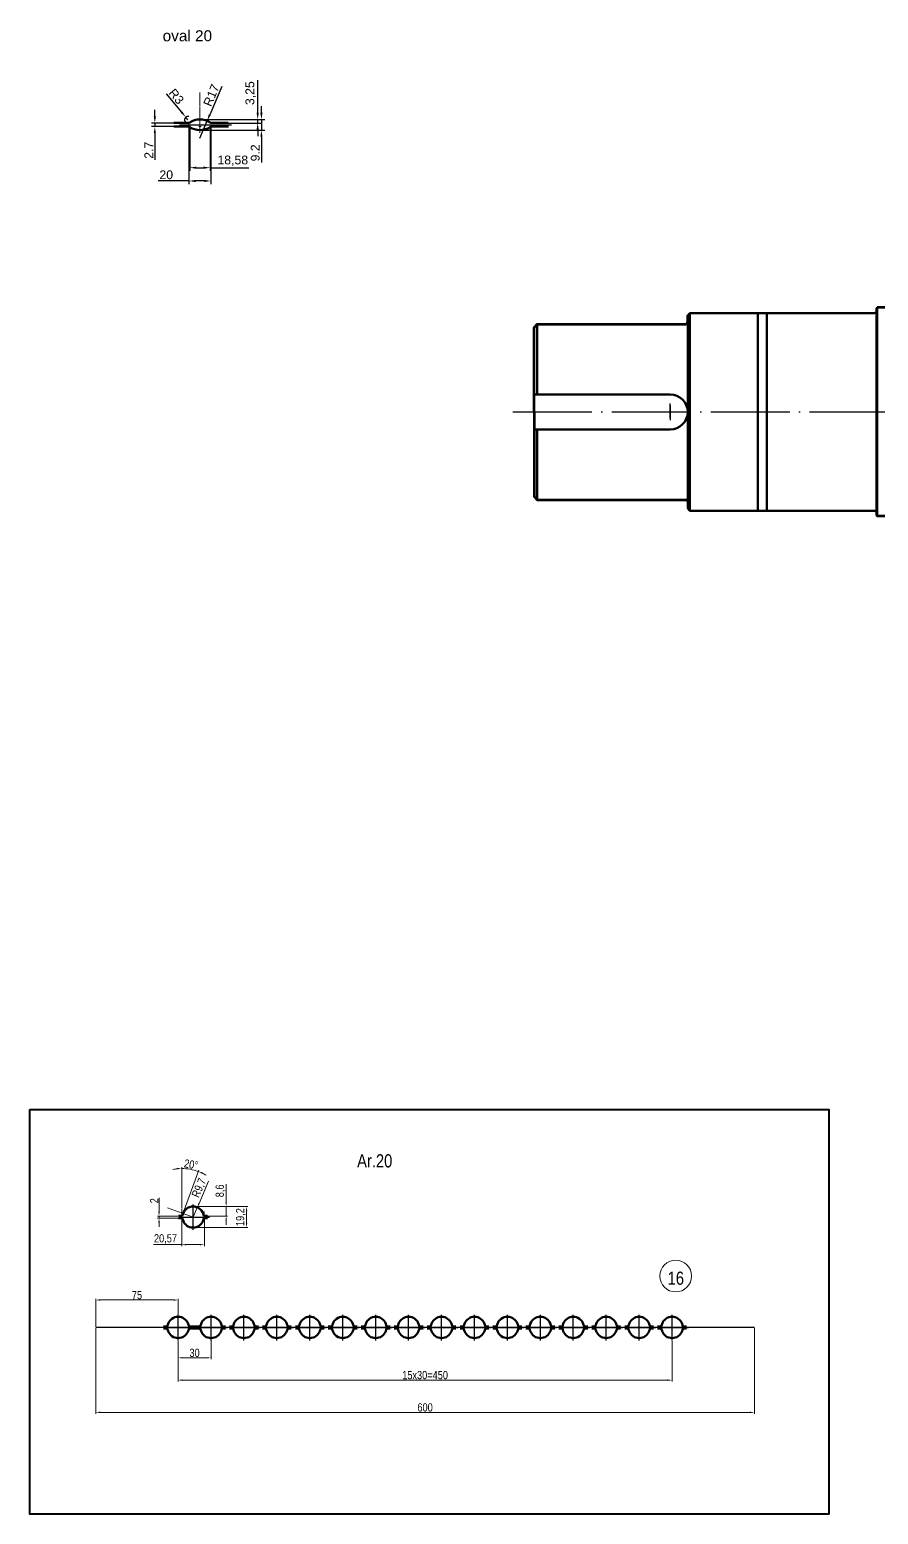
# Model space of a CAD drawing. Header units: millimetres. Extents: x -954 to 34898, y -2134 to 12006.
# Drawn here: x 4799 to 5572, y -717 to 635 of the extents above; entities that cross this region are included whole.
import ezdxf

# ---------------------------------------------------------------- set-up
doc = ezdxf.new("R2010")
doc.units = ezdxf.units.MM
doc.header["$LTSCALE"] = 3
doc.linetypes.add('ACAD_ISO04W100', pattern=[30, 24, -3, 0, -3])
for name, color, linetype, lineweight in [('Quota', 3, 'Continuous', 40), ('êîíòóðíàÿ', 7, 'Continuous', 53), ('контурная', 7, 'Continuous', 50), ('осевые', 1, 'ACAD_ISO04W100', 25), ('тонкая', 7, 'Continuous', 20), ('тонкий', 7, 'Continuous', 20)]:
    doc.layers.add(name, color=color, linetype=linetype, lineweight=lineweight)
doc.layers.add('осевая', color=4, linetype='Continuous')
doc.styles.add('s2v4', font='arial.ttf', dxfattribs={"height": 8})
doc.styles.add('s3v2.5', font='arial.ttf', dxfattribs={"width": 0.8, "height": 7.5})
doc.styles.add('s3v4', font='arial.ttf', dxfattribs={"width": 0.8, "height": 12})
doc.styles.get("Standard").update_dxf_attribs({"font": 'arial.ttf'})
doc.dimstyles.new('s2v4', dxfattribs={"dimtxt": 8, "dimasz": 6, "dimexe": 3, "dimexo": 0, "dimgap": 1.5, "dimtad": 1, "dimtxsty": 'Standard', "dimcen": 2.5, "dimadec": 0, "dimazin": 0, "dimtfac": 1, "dimtmove": 0, "dimatfit": 3, "dimfxl": 1, "dimarcsym": 0})
doc.dimstyles.new('s3v2.5', dxfattribs={"dimtxt": 7.5, "dimasz": 4, "dimexe": 1.25, "dimexo": 0.625, "dimtad": 1, "dimtxsty": 's3v2.5', "dimcen": 1.5, "dimclrd": 6, "dimclre": 256, "dimclrt": 1, "dimadec": 0, "dimazin": 0, "dimtfac": 1, "dimtmove": 0, "dimatfit": 3, "dimfxl": 1, "dimlwd": -1, "dimlwe": -1, "dimarcsym": 0})

# ---------------------------------------------------------------- blocks, each defined once
blk = doc.blocks.new('*D247')
at = {"layer": 'Defpoints', "color": 0, "transparency": 16777216}
for p in [(4944.1, 547.2), (4964.1, 547.2), (4944.1, 497.6)]:
    blk.add_point(p, dxfattribs=at)
at = {"layer": 'тонкий', "color": 0, "lineweight": -2, "transparency": 16777216}
for p, q in [((4944.1, 547.2), (4944.1, 494.6)), ((4964.1, 547.2), (4964.1, 494.6)), ((4944.1, 497.6), (4916.1, 497.6)), ((4958.1, 497.6), (4950.1, 497.6))]:
    blk.add_line(p, q, dxfattribs=at)
at = {"layer": 'тонкий', "color": 0, "transparency": 16777216}
for points in [[(4950.1, 498.6), (4950.1, 496.6), (4944.1, 497.6)], [(4958.1, 498.6), (4958.1, 496.6), (4964.1, 497.6)]]:
    blk.add_solid(points, dxfattribs=at)
at = {"layer": 'тонкий', "color": 0, "transparency": 16777216, "insert": (4923.4, 503.2), "char_height": 8, "attachment_point": 5}
blk.add_mtext('20', dxfattribs=at)
blk = doc.blocks.new('*D255')
at = {"layer": 'Defpoints', "color": 0, "transparency": 16777216}
for p in [(4954.1, 553.7), (4970.1, 550.4), (5006.7, 553.7)]:
    blk.add_point(p, dxfattribs=at)
at = {"layer": 'тонкий', "color": 0, "lineweight": -2, "transparency": 16777216}
for p, q in [((5006.7, 559.7), (5006.7, 589.5)), ((4954.1, 553.7), (5009.7, 553.7)), ((4970.1, 550.4), (5009.7, 550.4)), ((5006.7, 550.4), (5006.7, 553.7)), ((5006.7, 544.4), (5006.7, 538.4))]:
    blk.add_line(p, q, dxfattribs=at)
at = {"layer": 'тонкий', "color": 0, "transparency": 16777216}
for points in [[(5005.7, 559.7), (5007.7, 559.7), (5006.7, 553.7)], [(5005.7, 544.4), (5007.7, 544.4), (5006.7, 550.4)]]:
    blk.add_solid(points, dxfattribs=at)
at = {"layer": 'тонкий', "color": 0, "transparency": 16777216, "insert": (5000.3, 577.6), "char_height": 8, "attachment_point": 5, "rotation": 90}
blk.add_mtext('3,25', dxfattribs=at)
blk = doc.blocks.new('*D256')
at = {"layer": 'Defpoints', "color": 0, "transparency": 16777216}
for p in [(4954.1, 544), (4985.6, 553.7), (5010.1, 544)]:
    blk.add_point(p, dxfattribs=at)
at = {"layer": 'тонкий', "color": 0, "lineweight": -2, "transparency": 16777216}
for p, q in [((5010.1, 559.7), (5010.1, 565.7)), ((4954.1, 544), (5013.1, 544)), ((4985.6, 553.7), (5013.1, 553.7)), ((5010.1, 553.7), (5010.1, 544)), ((5010.1, 538), (5010.1, 514.5))]:
    blk.add_line(p, q, dxfattribs=at)
at = {"layer": 'тонкий', "color": 0, "transparency": 16777216}
for points in [[(5009.1, 559.7), (5011.1, 559.7), (5010.1, 553.7)], [(5009.1, 538), (5011.1, 538), (5010.1, 544)]]:
    blk.add_solid(points, dxfattribs=at)
at = {"layer": 'тонкий', "color": 0, "transparency": 16777216, "insert": (5004.5, 523.2), "char_height": 8, "attachment_point": 5, "rotation": 90}
blk.add_mtext('9.2', dxfattribs=at)
blk = doc.blocks.new('*D257')
at = {"layer": 'Defpoints', "color": 0, "transparency": 16777216}
for p in [(4913, 547.2), (4933.3, 550.4), (4933.3, 547.2)]:
    blk.add_point(p, dxfattribs=at)
at = {"layer": 'тонкий', "color": 0, "lineweight": -2, "transparency": 16777216}
for p, q in [((4913, 556.4), (4913, 562.4)), ((4933.3, 550.4), (4910, 550.4)), ((4933.3, 547.2), (4910, 547.2)), ((4913, 550.4), (4913, 547.2)), ((4913, 541.2), (4913, 516.8))]:
    blk.add_line(p, q, dxfattribs=at)
at = {"layer": 'тонкий', "color": 0, "transparency": 16777216}
for points in [[(4912, 556.4), (4914, 556.4), (4913, 550.4)], [(4912, 541.2), (4914, 541.2), (4913, 547.2)]]:
    blk.add_solid(points, dxfattribs=at)
at = {"layer": 'тонкий', "color": 0, "transparency": 16777216, "insert": (4907.5, 525.6), "char_height": 8, "attachment_point": 5, "rotation": 90}
blk.add_mtext('2.7', dxfattribs=at)
blk = doc.blocks.new('*D258')
at = {"layer": 'Defpoints', "color": 0, "transparency": 16777216}
for p in [(4960.7, 552.4), (4954.1, 536.7)]:
    blk.add_point(p, dxfattribs=at)
at = {"layer": 'тонкий', "color": 0, "lineweight": -2, "transparency": 16777216}
for p, q in [((4973.9, 583.8), (4963, 557.9)), ((4954.1, 536.7), (4960.7, 552.4))]:
    blk.add_line(p, q, dxfattribs=at)
at = {"layer": 'тонкий', "color": 0, "transparency": 16777216}
blk.add_solid([(4962.1, 558.3), (4963.9, 557.5), (4960.7, 552.4)], dxfattribs=at)
at = {"layer": 'тонкий', "color": 0, "transparency": 16777216, "insert": (4964.5, 575.7), "char_height": 8, "attachment_point": 5, "rotation": 67.1227}
blk.add_mtext('R17', dxfattribs=at)
blk = doc.blocks.new('*D259')
at = {"layer": 'Defpoints', "color": 0, "transparency": 16777216}
for p in [(4941.2, 555.7), (4943.1, 553.4)]:
    blk.add_point(p, dxfattribs=at)
at = {"layer": 'тонкий', "color": 0, "lineweight": -2, "transparency": 16777216}
for p, q in [((4923.2, 577), (4937.3, 560.3)), ((4943.1, 553.4), (4941.2, 555.7))]:
    blk.add_line(p, q, dxfattribs=at)
blk.add_arc((4943.1, 553.4), 3, 72.8875, 270, dxfattribs=at)
at = {"layer": 'тонкий', "color": 0, "transparency": 16777216}
blk.add_solid([(4938.1, 561), (4936.6, 559.7), (4941.2, 555.7)], dxfattribs=at)
at = {"layer": 'тонкий', "color": 0, "transparency": 16777216, "insert": (4932.6, 574.6), "char_height": 8, "attachment_point": 5, "rotation": 310.1832}
blk.add_mtext('R3', dxfattribs=at)
blk = doc.blocks.new('*D260')
at = {"layer": 'Defpoints', "color": 0, "transparency": 16777216}
for p in [(4944.8, 546.8), (4963.3, 546.8), (4963.3, 509.7)]:
    blk.add_point(p, dxfattribs=at)
at = {"layer": 'тонкий', "color": 0, "lineweight": -2, "transparency": 16777216}
for p, q in [((4944.8, 546.8), (4944.8, 506.7)), ((4963.3, 546.8), (4963.3, 506.7)), ((4950.8, 509.7), (4957.3, 509.7)), ((4963.3, 509.7), (4998.6, 509.7))]:
    blk.add_line(p, q, dxfattribs=at)
at = {"layer": 'тонкий', "color": 0, "transparency": 16777216}
for points in [[(4950.8, 510.7), (4950.8, 508.7), (4944.8, 509.7)], [(4957.3, 510.7), (4957.3, 508.7), (4963.3, 509.7)]]:
    blk.add_solid(points, dxfattribs=at)
at = {"layer": 'тонкий', "color": 0, "transparency": 16777216, "insert": (4984, 516), "char_height": 8, "attachment_point": 5}
blk.add_mtext('18,58', dxfattribs=at)
blk = doc.blocks.new('*D657')
at = {"layer": 'Defpoints', "color": 0, "transparency": 16777216}
for p in [(4859.2, -521.7), (4859.2, -546.7), (4934.2, -542.6)]:
    blk.add_point(p, dxfattribs=at)
at = {"layer": 'тонкая', "transparency": 16777216}
for p, q in [((4859.2, -546.1), (4859.2, -520.5)), ((4934.2, -542), (4934.2, -520.5))]:
    blk.add_line(p, q, dxfattribs=at)
at = {"layer": 'тонкая', "color": 6, "transparency": 16777216}
blk.add_line((4930.2, -521.7), (4863.2, -521.7), dxfattribs=at)
for points in [[(4863.2, -521.1), (4863.2, -522.4), (4859.2, -521.7)], [(4930.2, -521.1), (4930.2, -522.4), (4934.2, -521.7)]]:
    blk.add_solid(points, dxfattribs=at)
at = {"layer": 'тонкая', "color": 1, "transparency": 16777216, "insert": (4896.7, -517.3), "char_height": 7.5, "attachment_point": 5, "style": 's3v2.5'}
blk.add_mtext('75', dxfattribs=at)
blk = doc.blocks.new('*D658')
at = {"layer": 'Defpoints', "color": 0, "transparency": 16777216}
for p in [(4934.2, -558.5), (5384.2, -558.5), (5384.2, -594.7)]:
    blk.add_point(p, dxfattribs=at)
at = {"layer": 'тонкая', "transparency": 16777216}
for p, q in [((4934.2, -559.1), (4934.2, -596)), ((5384.2, -559.1), (5384.2, -596))]:
    blk.add_line(p, q, dxfattribs=at)
at = {"layer": 'тонкая', "color": 6, "transparency": 16777216}
blk.add_line((4938.2, -594.7), (5380.2, -594.7), dxfattribs=at)
for points in [[(4938.2, -594), (4938.2, -595.4), (4934.2, -594.7)], [(5380.2, -594), (5380.2, -595.4), (5384.2, -594.7)]]:
    blk.add_solid(points, dxfattribs=at)
at = {"layer": 'тонкая', "color": 1, "transparency": 16777216, "insert": (5159.2, -590.2), "char_height": 7.5, "attachment_point": 5, "style": 's3v2.5'}
blk.add_mtext('15x30=450', dxfattribs=at)
blk = doc.blocks.new('*D659')
at = {"layer": 'Defpoints', "color": 0, "transparency": 16777216}
for p in [(4859.2, -546.7), (5459.2, -546.7), (5459.2, -624.1)]:
    blk.add_point(p, dxfattribs=at)
at = {"layer": 'тонкая', "transparency": 16777216}
for p, q in [((4859.2, -547.4), (4859.2, -625.3)), ((5459.2, -547.4), (5459.2, -625.3))]:
    blk.add_line(p, q, dxfattribs=at)
at = {"layer": 'тонкая', "color": 6, "transparency": 16777216}
blk.add_line((4863.2, -624.1), (5455.2, -624.1), dxfattribs=at)
for points in [[(4863.2, -623.4), (4863.2, -624.7), (4859.2, -624.1)], [(5455.2, -623.4), (5455.2, -624.7), (5459.2, -624.1)]]:
    blk.add_solid(points, dxfattribs=at)
at = {"layer": 'тонкая', "color": 1, "transparency": 16777216, "insert": (5159.2, -619.6), "char_height": 7.5, "attachment_point": 5, "style": 's3v2.5'}
blk.add_mtext('600', dxfattribs=at)
blk = doc.blocks.new('*D663')
at = {"layer": 'Defpoints', "color": 0, "transparency": 16777216}
for p in [(4954.4, -436.6), (4960, -445.2), (4978, -445.2)]:
    blk.add_point(p, dxfattribs=at)
at = {"layer": 'тонкая', "color": 6, "transparency": 16777216}
for p, q in [((4978, -432.6), (4978, -416.2)), ((4978, -445.2), (4978, -436.6)), ((4978, -449.2), (4978, -453.2))]:
    blk.add_line(p, q, dxfattribs=at)
at = {"layer": 'тонкая', "transparency": 16777216}
for p, q in [((4955.1, -436.6), (4979.2, -436.6)), ((4960.6, -445.2), (4979.2, -445.2))]:
    blk.add_line(p, q, dxfattribs=at)
at = {"layer": 'тонкая', "color": 6, "transparency": 16777216}
for points in [[(4977.3, -432.6), (4978.6, -432.6), (4978, -436.6)], [(4977.3, -449.2), (4978.6, -449.2), (4978, -445.2)]]:
    blk.add_solid(points, dxfattribs=at)
at = {"layer": 'тонкая', "color": 1, "transparency": 16777216, "insert": (4972.8, -422.3), "char_height": 7.5, "attachment_point": 5, "rotation": 90, "style": 's3v2.5'}
blk.add_mtext('8,6', dxfattribs=at)
blk = doc.blocks.new('*D664')
at = {"layer": 'Defpoints', "color": 0, "transparency": 16777216}
for p in [(4947.8, -436.6), (4947.8, -455.8), (4996.6, -455.8)]:
    blk.add_point(p, dxfattribs=at)
at = {"layer": 'тонкая', "transparency": 16777216}
for p, q in [((4948.4, -436.6), (4997.8, -436.6)), ((4948.4, -455.8), (4997.8, -455.8))]:
    blk.add_line(p, q, dxfattribs=at)
at = {"layer": 'тонкая', "color": 6, "transparency": 16777216}
blk.add_line((4996.6, -440.6), (4996.6, -451.8), dxfattribs=at)
for points in [[(4995.9, -440.6), (4997.2, -440.6), (4996.6, -436.6)], [(4995.9, -451.8), (4997.2, -451.8), (4996.6, -455.8)]]:
    blk.add_solid(points, dxfattribs=at)
at = {"layer": 'тонкая', "color": 1, "transparency": 16777216, "insert": (4991.4, -446.2), "char_height": 7.5, "attachment_point": 5, "rotation": 90, "style": 's3v2.5'}
blk.add_mtext('19,2', dxfattribs=at)
blk = doc.blocks.new('*D666')
at = {"layer": 'Defpoints', "color": 0, "transparency": 16777216}
for p in [(4934.7, -445.2), (4916.8, -447.2), (4935.6, -447.2)]:
    blk.add_point(p, dxfattribs=at)
at = {"layer": 'тонкая', "color": 6, "transparency": 16777216}
for p, q in [((4916.8, -441.2), (4916.8, -428.7)), ((4916.8, -447.2), (4916.8, -445.2)), ((4916.8, -451.2), (4916.8, -455.2))]:
    blk.add_line(p, q, dxfattribs=at)
at = {"layer": 'тонкая', "transparency": 16777216}
for p, q in [((4934, -445.2), (4915.5, -445.2)), ((4935, -447.2), (4915.5, -447.2))]:
    blk.add_line(p, q, dxfattribs=at)
at = {"layer": 'тонкая', "color": 6, "transparency": 16777216}
for points in [[(4916.1, -441.2), (4917.5, -441.2), (4916.8, -445.2)], [(4916.1, -451.2), (4917.5, -451.2), (4916.8, -447.2)]]:
    blk.add_solid(points, dxfattribs=at)
at = {"layer": 'тонкая', "color": 1, "transparency": 16777216, "insert": (4912.4, -431.3), "char_height": 7.5, "attachment_point": 5, "rotation": 90, "style": 's3v2.5'}
blk.add_mtext('2', dxfattribs=at)
blk = doc.blocks.new('*D667')
at = {"layer": 'Defpoints', "color": 0, "transparency": 16777216}
for p in [(4947.8, -446.3), (4951.7, -437.4)]:
    blk.add_point(p, dxfattribs=at)
at = {"layer": 'тонкая', "color": 6, "transparency": 16777216}
for p, q in [((4962, -413.6), (4953.3, -433.7)), ((4947.8, -446.3), (4951.7, -437.4))]:
    blk.add_line(p, q, dxfattribs=at)
blk.add_solid([(4952.7, -433.4), (4953.9, -434), (4951.7, -437.4)], dxfattribs=at)
at = {"layer": 'тонкая', "color": 1, "transparency": 16777216, "insert": (4953.7, -419.8), "char_height": 7.5, "attachment_point": 5, "rotation": 66.4971, "style": 's3v2.5'}
blk.add_mtext('R9,7', dxfattribs=at)
blk = doc.blocks.new('*D665')
at = {"layer": 'Defpoints', "color": 0, "transparency": 16777216}
for p in [(4937.5, -446.2), (4958.1, -446.2), (4937.5, -471.3)]:
    blk.add_point(p, dxfattribs=at)
at = {"layer": 'тонкая', "transparency": 16777216}
for p, q in [((4937.5, -446.8), (4937.5, -472.6)), ((4958.1, -446.8), (4958.1, -472.6))]:
    blk.add_line(p, q, dxfattribs=at)
at = {"layer": 'тонкая', "color": 6, "transparency": 16777216}
for p, q in [((4937.5, -471.3), (4911.9, -471.3)), ((4954.1, -471.3), (4941.5, -471.3))]:
    blk.add_line(p, q, dxfattribs=at)
for points in [[(4941.5, -470.7), (4941.5, -472), (4937.5, -471.3)], [(4954.1, -470.7), (4954.1, -472), (4958.1, -471.3)]]:
    blk.add_solid(points, dxfattribs=at)
at = {"layer": 'тонкая', "color": 1, "transparency": 16777216, "insert": (4922.7, -466.2), "char_height": 7.5, "attachment_point": 5, "style": 's3v2.5'}
blk.add_mtext('20,57', dxfattribs=at)
blk = doc.blocks.new('*D668')
at = {"layer": 'Defpoints', "color": 0, "transparency": 16777216}
for p in [(4947.7, -403.1), (4937.5, -438.3), (4937.5, -446.2), (4937.9, -445.2), (4938.7, -442.9)]:
    blk.add_point(p, dxfattribs=at)
at = {"layer": 'тонкая', "transparency": 16777216}
for p, q in [((4937.5, -437.7), (4937.5, -400.7)), ((4938.9, -442.3), (4953.1, -403.4))]:
    blk.add_line(p, q, dxfattribs=at)
at = {"layer": 'тонкая', "color": 6, "transparency": 16777216}
for start, end in [(95.1859, 100.3719), (70, 90), (59.6281, 64.8141)]:
    blk.add_arc((4937.5, -446.2), 44.2, start, end, dxfattribs=at)
for points in [[(4933.5, -401.5), (4933.5, -402.8), (4937.5, -401.9)], [(4956.1, -406.8), (4956.6, -405.5), (4952.6, -404.6)]]:
    blk.add_solid(points, dxfattribs=at)
at = {"layer": 'тонкая', "color": 1, "transparency": 16777216, "insert": (4946, -398.2), "char_height": 7.5, "attachment_point": 5, "rotation": 350, "style": 's3v2.5'}
blk.add_mtext('20°', dxfattribs=at)
blk = doc.blocks.new('*D669')
at = {"layer": 'Defpoints', "color": 0, "transparency": 16777216}
for p in [(4964.2, -553), (4934.2, -563.6), (4934.2, -574.4)]:
    blk.add_point(p, dxfattribs=at)
at = {"layer": 'тонкая', "transparency": 16777216}
for p, q in [((4964.2, -553.6), (4964.2, -575.6)), ((4934.2, -564.2), (4934.2, -575.6))]:
    blk.add_line(p, q, dxfattribs=at)
at = {"layer": 'тонкая', "color": 6, "transparency": 16777216}
blk.add_line((4960.2, -574.4), (4938.2, -574.4), dxfattribs=at)
for points in [[(4938.2, -573.7), (4938.2, -575), (4934.2, -574.4)], [(4960.2, -573.7), (4960.2, -575), (4964.2, -574.4)]]:
    blk.add_solid(points, dxfattribs=at)
at = {"layer": 'тонкая', "color": 1, "transparency": 16777216, "insert": (4949.2, -569.9), "char_height": 7.5, "attachment_point": 5, "style": 's3v2.5'}
blk.add_mtext('30', dxfattribs=at)

msp = doc.modelspace()

# ---------------------------------------------------------------- linework, layer by layer
at = {"layer": 'Quota'}
msp.add_lwpolyline([(4798.988, -348.105), (5527.001, -348.105), (5527.001, -716.919), (4798.988, -716.919)], close=True, dxfattribs=at)
at = {"layer": 'êîíòóðíàÿ'}
for points in [[(5630.449, 407.245, -0.41421356), (5605.449, 382.245), (5570.949, 382.245)], [(5258.449, 287.245), (5258.449, 364.245), (5261.449, 367.245), (5396.449, 367.245, 0.41421356), (5398.449, 369.245), (5398.449, 375.245)], [(5258.449, 287.245), (5258.449, 210.245), (5261.449, 207.245), (5396.449, 207.245, -0.41421356), (5398.449, 205.245), (5398.449, 199.252)], [(5630.449, 167.245, 0.41421356), (5605.449, 192.245), (5570.949, 192.245)]]:
    msp.add_lwpolyline(points, format="xyb", dxfattribs=at)
msp.add_lwpolyline([(5570.449, 380.245), (5570.449, 195.252)], dxfattribs=at)
at = {"layer": 'контурная'}
for p, q in [((4930.362, 550.439), (4943.128, 550.439)), ((4930.362, 547.239), (4943.128, 547.239)), ((4964.986, 550.439), (4979.817, 550.439)), ((4964.986, 547.239), (4980.071, 547.239)), ((5570.449, 381.745), (5570.949, 382.245)), ((5570.449, 380.245), (5570.449, 381.745)), ((5570.949, 382.245), (5570.949, 192.245)), ((5261.449, 367.245), (5261.449, 303.245)), ((5398.449, 375.245), (5400.449, 377.245)), ((5398.449, 369.245), (5398.449, 287.245)), ((5568.449, 377.245), (5400.449, 377.245)), ((5400.449, 377.245), (5400.449, 197.252)), ((5425.449, 377.245), (5458.449, 377.245)), ((5431.774, 377.245), (5464.774, 377.245)), ((5453.393, 377.245), (5461.393, 377.245)), ((5462.449, 377.245), (5462.449, 292.245)), ((5462.449, 377.245), (5470.449, 377.245)), ((5464.774, 377.245), (5472.774, 377.245)), ((5470.449, 377.245), (5470.449, 292.245)), ((5382.449, 303.245), (5258.449, 303.245)), ((5398.449, 205.245), (5398.449, 287.245)), ((5462.449, 197.252), (5462.449, 292.245)), ((5470.449, 197.252), (5470.449, 292.245)), ((5382.449, 271.245), (5258.449, 271.245)), ((5261.449, 207.245), (5261.449, 271.245)), ((5398.449, 199.252), (5400.449, 197.252)), ((5400.449, 197.252), (5568.449, 197.252)), ((5570.449, 195.252), (5570.449, 192.745)), ((5570.449, 192.745), (5570.949, 192.245)), ((4934.65, -445.154), (4937.877, -445.154)), ((4937.877, -445.154), (4938.684, -442.937)), ((4957.721, -445.154), (4956.914, -442.937)), ((4960.947, -445.154), (4957.721, -445.154)), ((4934.65, -447.154), (4937.877, -447.154)), ((4937.877, -447.154), (4938.684, -449.372)), ((4957.721, -447.154), (4956.914, -449.372)), ((4960.947, -447.154), (4957.721, -447.154)), ((4921.043, -545.726), (4924.233, -545.726)), ((4921.043, -547.726), (4924.233, -547.726)), ((4924.233, -545.726), (4925.077, -543.408)), ((4924.233, -547.726), (4925.077, -550.043)), ((4944.15, -545.726), (4943.307, -543.408)), ((4944.15, -547.726), (4943.307, -550.043)), ((4944.15, -545.726), (4954.233, -545.726)), ((4947.34, -545.726), (4944.15, -545.726)), ((4944.15, -547.726), (4954.233, -547.726)), ((4947.34, -547.726), (4944.15, -547.726)), ((4954.233, -545.726), (4955.077, -543.408)), ((4954.233, -547.726), (4955.077, -550.043)), ((4974.15, -545.726), (4973.307, -543.408)), ((4974.15, -547.726), (4973.307, -550.043)), ((4977.34, -545.726), (4974.15, -545.726)), ((4977.34, -547.726), (4974.15, -547.726)), ((4981.043, -545.726), (4984.233, -545.726)), ((4981.043, -547.726), (4984.233, -547.726)), ((4984.233, -545.726), (4985.077, -543.408)), ((4984.233, -547.726), (4985.077, -550.043)), ((5004.15, -545.726), (5003.307, -543.408)), ((5004.15, -547.726), (5003.307, -550.043)), ((5007.34, -545.726), (5004.15, -545.726)), ((5007.34, -547.726), (5004.15, -547.726)), ((5011.043, -545.726), (5014.233, -545.726)), ((5011.043, -547.726), (5014.233, -547.726)), ((5014.233, -545.726), (5015.077, -543.408)), ((5014.233, -547.726), (5015.077, -550.043)), ((5034.15, -545.726), (5033.307, -543.408)), ((5034.15, -547.726), (5033.307, -550.043)), ((5037.34, -545.726), (5034.15, -545.726)), ((5037.34, -547.726), (5034.15, -547.726)), ((5041.043, -545.726), (5044.233, -545.726)), ((5041.043, -547.726), (5044.233, -547.726)), ((5044.233, -545.726), (5045.077, -543.408)), ((5044.233, -547.726), (5045.077, -550.043)), ((5064.15, -545.726), (5063.307, -543.408)), ((5064.15, -547.726), (5063.307, -550.043)), ((5067.34, -545.726), (5064.15, -545.726)), ((5067.34, -547.726), (5064.15, -547.726)), ((5071.043, -545.726), (5074.233, -545.726)), ((5071.043, -547.726), (5074.233, -547.726)), ((5074.233, -545.726), (5075.077, -543.408)), ((5074.233, -547.726), (5075.077, -550.043)), ((5094.15, -545.726), (5093.307, -543.408)), ((5094.15, -547.726), (5093.307, -550.043)), ((5097.34, -545.726), (5094.15, -545.726)), ((5097.34, -547.726), (5094.15, -547.726)), ((5101.043, -545.726), (5104.233, -545.726)), ((5101.043, -547.726), (5104.233, -547.726)), ((5104.233, -545.726), (5105.077, -543.408)), ((5104.233, -547.726), (5105.077, -550.043)), ((5124.15, -545.726), (5123.307, -543.408)), ((5124.15, -547.726), (5123.307, -550.043)), ((5127.34, -545.726), (5124.15, -545.726)), ((5127.34, -547.726), (5124.15, -547.726)), ((5131.043, -545.726), (5134.233, -545.726)), ((5131.043, -547.726), (5134.233, -547.726)), ((5134.233, -545.726), (5135.077, -543.408)), ((5134.233, -547.726), (5135.077, -550.043)), ((5154.15, -545.726), (5153.307, -543.408)), ((5154.15, -547.726), (5153.307, -550.043)), ((5157.34, -545.726), (5154.15, -545.726)), ((5157.34, -547.726), (5154.15, -547.726)), ((5161.043, -545.726), (5164.233, -545.726)), ((5161.043, -547.726), (5164.233, -547.726)), ((5164.233, -545.726), (5165.077, -543.408)), ((5164.233, -547.726), (5165.077, -550.043)), ((5184.15, -545.726), (5183.307, -543.408)), ((5184.15, -547.726), (5183.307, -550.043)), ((5187.34, -545.726), (5184.15, -545.726)), ((5187.34, -547.726), (5184.15, -547.726)), ((5191.043, -545.726), (5194.233, -545.726)), ((5191.043, -547.726), (5194.233, -547.726)), ((5194.233, -545.726), (5195.077, -543.408)), ((5194.233, -547.726), (5195.077, -550.043)), ((5214.15, -545.726), (5213.307, -543.408)), ((5214.15, -547.726), (5213.307, -550.043)), ((5217.34, -545.726), (5214.15, -545.726)), ((5217.34, -547.726), (5214.15, -547.726)), ((5221.043, -545.726), (5224.233, -545.726)), ((5221.043, -547.726), (5224.233, -547.726)), ((5224.233, -545.726), (5225.077, -543.408)), ((5224.233, -547.726), (5225.077, -550.043)), ((5244.15, -545.726), (5243.307, -543.408)), ((5244.15, -547.726), (5243.307, -550.043)), ((5247.34, -545.726), (5244.15, -545.726)), ((5247.34, -547.726), (5244.15, -547.726)), ((5251.043, -545.726), (5254.233, -545.726)), ((5251.043, -547.726), (5254.233, -547.726)), ((5254.233, -545.726), (5255.077, -543.408)), ((5254.233, -547.726), (5255.077, -550.043)), ((5274.15, -545.726), (5273.307, -543.408)), ((5274.15, -547.726), (5273.307, -550.043)), ((5277.34, -545.726), (5274.15, -545.726)), ((5277.34, -547.726), (5274.15, -547.726)), ((5281.043, -545.726), (5284.233, -545.726)), ((5281.043, -547.726), (5284.233, -547.726)), ((5284.233, -545.726), (5285.077, -543.408)), ((5284.233, -547.726), (5285.077, -550.043)), ((5304.15, -545.726), (5303.307, -543.408)), ((5304.15, -547.726), (5303.307, -550.043)), ((5307.34, -545.726), (5304.15, -545.726)), ((5307.34, -547.726), (5304.15, -547.726)), ((5311.043, -545.726), (5314.233, -545.726)), ((5311.043, -547.726), (5314.233, -547.726)), ((5314.233, -545.726), (5315.077, -543.408)), ((5314.233, -547.726), (5315.077, -550.043)), ((5334.15, -545.726), (5333.307, -543.408)), ((5334.15, -547.726), (5333.307, -550.043)), ((5337.34, -545.726), (5334.15, -545.726)), ((5337.34, -547.726), (5334.15, -547.726)), ((5341.043, -545.726), (5344.233, -545.726)), ((5341.043, -547.726), (5344.233, -547.726)), ((5344.233, -545.726), (5345.077, -543.408)), ((5344.233, -547.726), (5345.077, -550.043)), ((5364.15, -545.726), (5363.307, -543.408)), ((5364.15, -547.726), (5363.307, -550.043)), ((5367.34, -545.726), (5364.15, -545.726)), ((5367.34, -547.726), (5364.15, -547.726)), ((5371.043, -545.726), (5374.233, -545.726)), ((5371.043, -547.726), (5374.233, -547.726)), ((5374.233, -545.726), (5375.077, -543.408)), ((5374.233, -547.726), (5375.077, -550.043)), ((5394.15, -545.726), (5393.307, -543.408)), ((5394.15, -547.726), (5393.307, -550.043)), ((5397.34, -545.726), (5394.15, -545.726)), ((5397.34, -547.726), (5394.15, -547.726))]:
    msp.add_line(p, q, dxfattribs=at)
for centre, radius, start, end in [((4943.128, 553.439), 3, 270, 303.12294), ((4943.128, 544.239), 3, 56.87706, 90), ((4954.057, 536.689), 17, 56.87706, 123.12294), ((4954.057, 560.989), 17, 236.87706, 303.12294), ((4964.986, 553.439), 3, 236.87706, 270), ((4964.986, 544.239), 3, 90, 123.12294), ((5568.449, 379.245), 2, 270, 0), ((5382.449, 287.245), 16, 0, 90), ((5382.449, 287.245), 16, 270, 0), ((5568.449, 195.252), 2, 0, 90), ((4947.799, -446.254), 9.7, 20, 160), ((4947.799, -446.054), 9.7, 200, 340), ((4934.192, -546.726), 9.7, 20, 160), ((4964.192, -546.726), 9.7, 20, 160), ((4994.192, -546.726), 9.7, 20, 160), ((5024.192, -546.726), 9.7, 20, 160), ((5054.192, -546.726), 9.7, 20, 160), ((5084.192, -546.726), 9.7, 20, 160), ((5114.192, -546.726), 9.7, 20, 160), ((5144.192, -546.726), 9.7, 20, 160), ((5174.192, -546.726), 9.7, 20, 160), ((5204.192, -546.726), 9.7, 20, 160), ((5234.192, -546.726), 9.7, 20, 160), ((5264.192, -546.726), 9.7, 20, 160), ((5294.192, -546.726), 9.7, 20, 160), ((5324.192, -546.726), 9.7, 20, 160), ((5354.192, -546.726), 9.7, 20, 160), ((5384.192, -546.726), 9.7, 20, 160), ((4934.192, -546.726), 9.7, 200, 340), ((4964.192, -546.726), 9.7, 200, 340), ((4994.192, -546.726), 9.7, 200, 340), ((5024.192, -546.726), 9.7, 200, 340), ((5054.192, -546.726), 9.7, 200, 340), ((5084.192, -546.726), 9.7, 200, 340), ((5114.192, -546.726), 9.7, 200, 340), ((5144.192, -546.726), 9.7, 200, 340), ((5174.192, -546.726), 9.7, 200, 340), ((5204.192, -546.726), 9.7, 200, 340), ((5234.192, -546.726), 9.7, 200, 340), ((5264.192, -546.726), 9.7, 200, 340), ((5294.192, -546.726), 9.7, 200, 340), ((5324.192, -546.726), 9.7, 200, 340), ((5354.192, -546.726), 9.7, 200, 340), ((5384.192, -546.726), 9.7, 200, 340)]:
    msp.add_arc(centre, radius, start, end, dxfattribs=at)
at = {"layer": 'осевая'}
for p, q in [((4934.634, -446.154), (4962.879, -446.154)), ((4947.799, -457.893), (4947.799, -434.748)), ((4934.192, -558.298), (4934.192, -535.153)), ((4934.192, -558.298), (4934.192, -535.153)), ((4934.192, -558.464), (4934.192, -535.319)), ((4964.192, -558.298), (4964.192, -535.153)), ((4964.192, -558.464), (4964.192, -535.319)), ((4994.192, -558.298), (4994.192, -535.153)), ((4994.192, -558.464), (4994.192, -535.319)), ((5024.192, -558.298), (5024.192, -535.153)), ((5024.192, -558.464), (5024.192, -535.319)), ((5054.192, -558.298), (5054.192, -535.153)), ((5054.192, -558.464), (5054.192, -535.319)), ((5084.192, -558.298), (5084.192, -535.153)), ((5084.192, -558.464), (5084.192, -535.319)), ((5114.192, -558.298), (5114.192, -535.153)), ((5114.192, -558.464), (5114.192, -535.319)), ((5144.192, -558.298), (5144.192, -535.153)), ((5144.192, -558.464), (5144.192, -535.319)), ((5174.192, -558.298), (5174.192, -535.153)), ((5174.192, -558.464), (5174.192, -535.319)), ((5204.192, -558.298), (5204.192, -535.153)), ((5204.192, -558.464), (5204.192, -535.319)), ((5234.192, -558.298), (5234.192, -535.153)), ((5234.192, -558.464), (5234.192, -535.319)), ((5264.192, -558.298), (5264.192, -535.153)), ((5264.192, -558.464), (5264.192, -535.319)), ((5294.192, -558.298), (5294.192, -535.153)), ((5294.192, -558.464), (5294.192, -535.319)), ((5324.192, -558.298), (5324.192, -535.153)), ((5324.192, -558.464), (5324.192, -535.319)), ((5354.192, -558.298), (5354.192, -535.153)), ((5354.192, -558.464), (5354.192, -535.319)), ((5384.192, -558.298), (5384.192, -535.153)), ((5384.192, -558.464), (5384.192, -535.319)), ((5459.189, -546.726), (4859.189, -546.726)), ((4921.027, -546.726), (4949.272, -546.726)), ((4951.027, -546.726), (4979.272, -546.726)), ((4981.027, -546.726), (5009.272, -546.726)), ((5011.027, -546.726), (5039.272, -546.726)), ((5041.027, -546.726), (5069.272, -546.726)), ((5071.027, -546.726), (5099.272, -546.726)), ((5101.027, -546.726), (5129.272, -546.726)), ((5131.027, -546.726), (5159.272, -546.726)), ((5161.027, -546.726), (5189.272, -546.726)), ((5191.027, -546.726), (5219.272, -546.726)), ((5221.027, -546.726), (5249.272, -546.726)), ((5251.027, -546.726), (5279.272, -546.726)), ((5281.027, -546.726), (5309.272, -546.726)), ((5311.027, -546.726), (5339.272, -546.726)), ((5341.027, -546.726), (5369.272, -546.726)), ((5371.027, -546.726), (5399.272, -546.726))]:
    msp.add_line(p, q, dxfattribs=at)
at = {"layer": 'осевые'}
for p, q in [((4935.513, 548.839), (4982.915, 548.839)), ((5239.192, 287.245), (6577.07, 287.245)), ((5382.449, 281.161), (5382.449, 294.832)), ((5382.449, 293.328), (5382.449, 279.657))]:
    msp.add_line(p, q, dxfattribs=at)
at = {"layer": 'тонкая'}
for p, q in [((4952.973, 547.239), (4955.273, 547.239)), ((4947.799, -446.154), (4924.507, -437.677)), ((4937.513, -446.154), (4937.513, -438.292)), ((4937.513, -446.154), (4937.84, -445.254)), ((4937.513, -446.154), (4937.84, -447.054)), ((4958.085, -446.154), (4957.757, -445.254)), ((4958.085, -446.154), (4957.757, -447.054)), ((4958.085, -446.154), (4958.085, -441.184)), ((4923.869, -546.726), (4924.233, -545.726)), ((4923.869, -546.726), (4924.465, -548.364)), ((4944.514, -546.726), (4943.918, -548.364)), ((4944.514, -546.726), (4944.15, -545.726)), ((4953.869, -546.726), (4954.233, -545.726)), ((4953.869, -546.726), (4954.465, -548.364)), ((4974.514, -546.726), (4973.918, -548.364)), ((4974.514, -546.726), (4974.15, -545.726)), ((4983.869, -546.726), (4984.233, -545.726)), ((4983.869, -546.726), (4984.465, -548.364)), ((5004.514, -546.726), (5003.918, -548.364)), ((5004.514, -546.726), (5004.15, -545.726)), ((5013.869, -546.726), (5014.233, -545.726)), ((5013.869, -546.726), (5014.465, -548.364)), ((5034.514, -546.726), (5033.918, -548.364)), ((5034.514, -546.726), (5034.15, -545.726)), ((5043.869, -546.726), (5044.233, -545.726)), ((5043.869, -546.726), (5044.465, -548.364)), ((5064.514, -546.726), (5063.918, -548.364)), ((5064.514, -546.726), (5064.15, -545.726)), ((5073.869, -546.726), (5074.233, -545.726)), ((5073.869, -546.726), (5074.465, -548.364)), ((5094.514, -546.726), (5093.918, -548.364)), ((5094.514, -546.726), (5094.15, -545.726)), ((5103.869, -546.726), (5104.233, -545.726)), ((5103.869, -546.726), (5104.465, -548.364)), ((5124.514, -546.726), (5123.918, -548.364)), ((5124.514, -546.726), (5124.15, -545.726)), ((5133.869, -546.726), (5134.233, -545.726)), ((5133.869, -546.726), (5134.465, -548.364)), ((5154.514, -546.726), (5153.918, -548.364)), ((5154.514, -546.726), (5154.15, -545.726)), ((5163.869, -546.726), (5164.233, -545.726)), ((5163.869, -546.726), (5164.465, -548.364)), ((5184.514, -546.726), (5183.918, -548.364)), ((5184.514, -546.726), (5184.15, -545.726)), ((5193.869, -546.726), (5194.233, -545.726)), ((5193.869, -546.726), (5194.465, -548.364)), ((5214.514, -546.726), (5213.918, -548.364)), ((5214.514, -546.726), (5214.15, -545.726)), ((5223.869, -546.726), (5224.233, -545.726)), ((5223.869, -546.726), (5224.465, -548.364)), ((5244.514, -546.726), (5243.918, -548.364)), ((5244.514, -546.726), (5244.15, -545.726)), ((5253.869, -546.726), (5254.233, -545.726)), ((5253.869, -546.726), (5254.465, -548.364)), ((5274.514, -546.726), (5273.918, -548.364)), ((5274.514, -546.726), (5274.15, -545.726)), ((5283.869, -546.726), (5284.233, -545.726)), ((5283.869, -546.726), (5284.465, -548.364)), ((5304.514, -546.726), (5303.918, -548.364)), ((5304.514, -546.726), (5304.15, -545.726)), ((5313.869, -546.726), (5314.233, -545.726)), ((5313.869, -546.726), (5314.465, -548.364)), ((5334.514, -546.726), (5333.918, -548.364)), ((5334.514, -546.726), (5334.15, -545.726)), ((5343.869, -546.726), (5344.233, -545.726)), ((5343.869, -546.726), (5344.465, -548.364)), ((5364.514, -546.726), (5363.918, -548.364)), ((5364.514, -546.726), (5364.15, -545.726)), ((5373.869, -546.726), (5374.233, -545.726)), ((5373.869, -546.726), (5374.465, -548.364)), ((5394.514, -546.726), (5393.918, -548.364)), ((5394.514, -546.726), (5394.15, -545.726))]:
    msp.add_line(p, q, dxfattribs=at)
msp.add_circle((5387.552, -499.943), 14.457, dxfattribs=at)
at = {"layer": 'тонкий'}
for p, q in [((4954.057, 578.242), (4954.057, 565.319)), ((4954.057, 564.969), (4954.057, 541.489)), ((4943.58, 548.839), (4944.768, 550.927)), ((4944.768, 546.752), (4943.58, 548.839)), ((4944.06, 547.239), (4944.06, 547.689)), ((4944.768, 546.752), (4944.768, 548.839)), ((4963.346, 546.752), (4964.534, 548.839)), ((4964.054, 547.239), (4964.054, 547.825))]:
    msp.add_line(p, q, dxfattribs=at)

# ---------------------------------------------------------------- texts
at = {"layer": 'тонкая', "style": 's2v4'}
msp.add_text('oval 20', height=10, dxfattribs=at).set_placement((4920.116, 624.873))
at = {"layer": 'тонкая', "style": 's3v4', "width": 0.8}
for s, p in [('Ar.20', (5097.284, -400.939)), ('16', (5380.189, -507.854))]:
    msp.add_text(s, height=12, dxfattribs=at).set_placement(p)

# ---------------------------------------------------------------- dimensions: what is measured, and where the dimension line sits
at = {"layer": 'тонкая'}
dim = msp.add_angular_dim_2l(base=(4947.708, -403.138), line1=((4937.513, -446.154), (4937.513, -438.292)), line2=((4937.877, -445.154), (4938.684, -442.937)), dimstyle='s3v2.5', dxfattribs=at)
dim.commit()
dim.dimension.update_dxf_attribs({"geometry": '*D668', "text_midpoint": (4945.963, -398.231)})
dim = msp.add_radius_dim(center=(4947.799, -446.254), mpoint=(4951.667, -437.359), dimstyle='s3v2.5', dxfattribs=at)
dim.commit()
dim.dimension.update_dxf_attribs({"geometry": '*D667', "text_midpoint": (4953.723, -419.761)})
for base, p1, p2, picture, middle in [((4977.967, -445.154), (4954.43, -436.554), (4959.982, -445.154), '*D663', (4977.967, -422.257)), ((4916.786, -447.154), (4934.65, -445.154), (4935.615, -447.154), '*D666', (4916.786, -431.344))]:
    dim = msp.add_linear_dim(base=base, p1=p1, p2=p2, angle=90, dimstyle='s3v2.5', dxfattribs=at)
    dim.commit()
    dim.dimension.update_dxf_attribs({"geometry": picture, "text_midpoint": middle, "dimtype": 160})
dim = msp.add_linear_dim(base=(4937.513, -471.343), p1=(4958.085, -446.154), p2=(4937.513, -446.154), dimstyle='s3v2.5', dxfattribs=at)
dim.commit()
dim.dimension.update_dxf_attribs({"geometry": '*D665', "text_midpoint": (4922.654, -471.343), "dimtype": 160})
dim = msp.add_linear_dim(base=(4996.576, -455.754), p1=(4947.799, -436.554), p2=(4947.799, -455.754), angle=90, dimstyle='s3v2.5', dxfattribs=at)
dim.commit()
dim.dimension.update_dxf_attribs({"geometry": '*D664', "text_midpoint": (4991.444, -446.154)})
for base, p1, p2, picture, middle in [((4859.189, -521.719), (4934.192, -542.576), (4859.189, -546.726), '*D657', (4896.69, -517.28)), ((5459.189, -624.081), (4859.189, -546.726), (5459.189, -546.726), '*D659', (5159.189, -619.627)), ((4934.192, -574.363), (4964.192, -553.006), (4934.192, -563.582), '*D669', (4949.192, -569.906))]:
    dim = msp.add_linear_dim(base=base, p1=p1, p2=p2, dimstyle='s3v2.5', dxfattribs=at)
    dim.commit()
    dim.dimension.update_dxf_attribs({"geometry": picture, "text_midpoint": middle})
dim = msp.add_linear_dim(base=(5384.192, -594.7), p1=(4934.192, -558.464), p2=(5384.192, -558.464), text='15x30=450', dimstyle='s3v2.5', dxfattribs=at)
dim.commit()
dim.dimension.update_dxf_attribs({"geometry": '*D658', "text_midpoint": (5159.192, -590.244)})
at = {"layer": 'тонкий'}
for center, mpoint, picture, middle in [((4943.128, 553.439), (4941.193, 555.731), '*D259', (4932.589, 574.578)), ((4954.057, 536.689), (4960.666, 552.352), '*D258', (4964.547, 575.741))]:
    dim = msp.add_radius_dim(center=center, mpoint=mpoint, dimstyle='s2v4', dxfattribs=at)
    dim.commit()
    dim.dimension.update_dxf_attribs({"geometry": picture, "text_midpoint": middle})
dim = msp.add_linear_dim(base=(5006.651, 553.689), p1=(4970.081, 550.439), p2=(4954.057, 553.689), angle=90, dimstyle='s2v4', dxfattribs=at)
dim.commit()
dim.dimension.update_dxf_attribs({"geometry": '*D255', "text_midpoint": (5006.651, 577.607), "dimtype": 160})
for base, p1, p2, text, picture, middle in [((4912.974, 547.239), (4933.301, 550.439), (4933.301, 547.239), '2.7', '*D257', (4912.974, 525.61)), ((5010.064, 543.989), (4985.557, 553.689), (4954.057, 543.989), '9.2', '*D256', (5010.064, 523.248))]:
    dim = msp.add_linear_dim(base=base, p1=p1, p2=p2, angle=90, text=text, dimstyle='s2v4', dxfattribs=at)
    dim.commit()
    dim.dimension.update_dxf_attribs({"geometry": picture, "text_midpoint": middle, "dimtype": 160})
dim = msp.add_linear_dim(base=(4944.06, 497.568), p1=(4964.054, 547.239), p2=(4944.06, 547.239), dimstyle='s2v4', override={"dimdec": 0}, dxfattribs=at)
dim.commit()
dim.dimension.update_dxf_attribs({"geometry": '*D247', "text_midpoint": (4923.431, 497.568), "dimtype": 160})
dim = msp.add_linear_dim(base=(4963.346, 509.695), p1=(4944.768, 546.752), p2=(4963.346, 546.752), dimstyle='s2v4', dxfattribs=at)
dim.commit()
dim.dimension.update_dxf_attribs({"geometry": '*D260', "text_midpoint": (4983.976, 509.695), "dimtype": 160})

doc.saveas('drawing.dxf')
